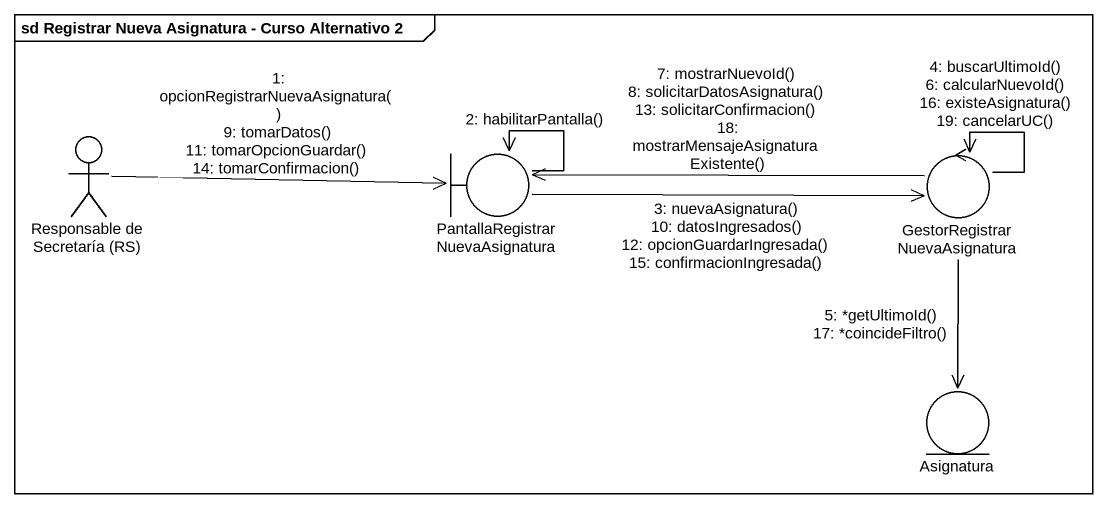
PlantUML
@startuml
mainframe sd Registrar Nueva Asignatura - Curso Alternativo 2
actor "Responsable de Secretaría (RS)" as Responsable_de_Secretaría_RS
boundary "PantallaRegistrarNuevaAsignatura" as PantallaRegistrarNuevaAsigna
control "GestorRegistrarNuevaAsignatura" as GestorRegistrarNuevaAsignatu
entity Asignatura
Responsable_de_Secretaría_RS -right-> PantallaRegistrarNuevaAsigna : 1: opcionRegistrarNuevaAsignatura()\n9: tomarDatos()\n11: tomarOpcionGuardar()\n14: tomarConfirmacion()
PantallaRegistrarNuevaAsigna --> PantallaRegistrarNuevaAsigna : 2: habilitarPantalla()
PantallaRegistrarNuevaAsigna -right-> GestorRegistrarNuevaAsignatu : 3: nuevaAsignatura()\n10: datosIngresados()\n12: opcionGuardarIngresada()\n15: confirmacionIngresada()
GestorRegistrarNuevaAsignatu --> GestorRegistrarNuevaAsignatu : 4: buscarUltimoId()\n6: calcularNuevoId()\n16: existeAsignatura()\n19: cancelarUC()
GestorRegistrarNuevaAsignatu --> Asignatura : 5: *getUltimoId()\n17: *coincideFiltro()
GestorRegistrarNuevaAsignatu -left-> PantallaRegistrarNuevaAsigna : 7: mostrarNuevoId()\n8: solicitarDatosAsignatura()\n13: solicitarConfirmacion()\n18: mostrarMensajeAsignaturaExistente()
@enduml
